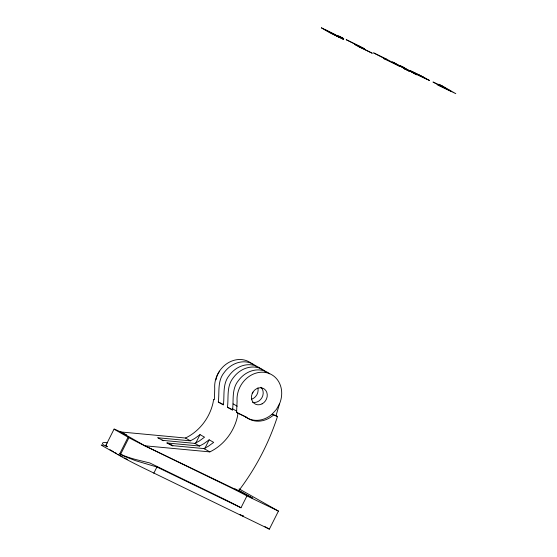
<?xml version="1.0" encoding="UTF-8"?>
<svg xmlns="http://www.w3.org/2000/svg" width="557" height="557" viewBox="0 0 557 557"><rect width="100%" height="100%" fill="white"/><g stroke="black" fill="none" stroke-linecap="round" stroke-linejoin="round"><path stroke-width="0.84" d="M265.891 371.944A24.856 21.472 -60.4 0 0 233.16 377.938C226.358 386.412 228.746 397.35 227.444 407.244L232.52 410.133C233.822 400.239 231.44 389.301 238.243 380.828A24.856 21.472 -60.4 0 1 269.741 373.796M277.463 416.504L273.543 415.021A24.856 21.472 -60.4 0 1 246.361 417.277L236.586 412.445L237.087 401.256A24.856 21.472 -60.4 0 1 263.343 372.236A24.856 21.472 -60.4 0 1 279.565 403.748L276.007 415.675L277.463 416.504A216.429 186.971 -60.4 0 1 238.591 490.912L144.883 445.795L120.5 431.933L185.467 438.032L190.397 440.838L194.734 438.47L200.033 434.627L204.53 437.182L199.232 441.033L194.894 443.4L162.017 440.308M261.825 369.632A24.856 21.472 -60.4 0 0 229.094 375.634C222.299 384.107 224.68 395.038 223.378 404.939L218.302 402.05C219.597 392.149 217.216 381.218 224.018 372.744A24.856 21.472 -60.4 0 1 256.749 366.743M238.034 413.273L237.352 417.019A46.224 39.937 -60.4 0 1 209.843 451.894L144.883 445.795M105.893 445.356L114.067 429.099M101.485 444.98A20.233 0.599 26.7 0 0 102.391 445.795L123.278 457.666A20.233 0.599 26.7 0 0 140.649 466.641L269.365 529.15L278.444 511.096L246.946 495.932L240.993 507.768L156.928 467.01L135.532 460.66L124.023 456.183L119.748 453.753L128.082 437.182L115.055 429.767A14.761 0.439 26.7 0 1 119.644 431.487L123.55 433.346M119.748 453.753L120.646 454.227L128.966 437.677L128.082 437.182M153.802 473.227L156.928 467.01M195.444 443.699L200.033 434.627M204.586 448.893L209.174 439.821L213.679 442.383L208.374 446.227L204.043 448.594L171.159 445.509M279.565 403.748L276.411 409.416L272.088 414.192A24.856 21.472 -60.4 0 1 244.913 416.455L236.586 412.445M209.174 439.821L203.876 443.671L199.538 446.039L166.661 442.947L172.893 445.941M106.394 445.029L106.039 445.161A14.621 1.866 16.9 0 0 106.241 445.941L107.41 446.742C99.8 444.11 101.687 441.395 107.605 442.912M157.513 437.753L190.397 440.838M272.088 414.192L276.007 415.675M218.302 402.05L223.594 404.598M227.444 407.244L232.742 409.799M158.292 438.122L163.751 440.74M167.469 442.926L172.148 445.168M120.5 431.933L126.752 434.94M124.476 457.965L127.574 459.462M239.726 514.389L243.646 516.276L242.149 515.427M417.102 73.928L409.639 70.398L424.225 77.646L411.17 71.359L418.474 75.279L429.579 80.521L418.077 74.29M233.146 403.888L237.205 406.199M232.749 408.894L236.816 411.198M244.913 416.455L246.361 417.277M194.894 443.4L199.538 446.039M204.043 448.594L209.843 451.894M278.444 511.096L239.12 488.893M238.535 490.153L252.725 498.216L234.894 488.816M264.958 526.65L269.365 529.15M109.966 449.715L113.593 451.783M115.041 452.604L116.497 453.433M117.945 454.254L122.303 456.733M246.946 495.932A18.27 0.543 26.7 0 0 228.14 486.317L144.834 445.809A14.761 0.439 26.7 0 1 128.966 437.677M240.993 507.768A18.27 0.543 26.7 0 0 222.18 498.153L149.805 462.958L137.69 460.012A15.192 1.943 16.9 0 1 129.057 457.534L125.791 456.392A14.593 1.866 16.9 0 1 120.639 454.227M185.467 438.032A46.224 39.937 -60.4 0 0 212.969 403.157L213.658 399.411L214.236 399.738L214.459 398.492L214.73 388.549A24.856 21.472 -60.4 0 1 227.528 363.22A24.856 21.472 -60.4 0 1 252.683 364.431M102.349 445.294A20.233 0.599 26.7 0 1 102.982 445.558M252.996 392.114A8.815 7.61 -60.4 0 1 252.196 393.43M257.877 387.895A8.815 7.61 -60.4 0 1 251.548 399.244M260.92 387.247A8.815 7.61 -60.4 0 1 261.957 397.656A8.815 7.61 -60.4 0 1 252.551 402.279M215.998 379.825A18.172 15.7 -60.4 0 1 219.604 371.164M321.431 27.85L330.538 33.121L343.572 39.436L334.109 34.012L321.431 27.85M364.271 48.647L358.123 46.154L372.292 53.249L358.68 46.697L354.475 44.302L360.985 47.025L346.182 39.672L364.271 48.647M426.244 78.836L415.585 73.601L426.244 78.836M386.112 58.903L373.573 52.866L384.978 58.798L383.808 58.659L399.606 66.269L386.112 58.903M340.132 37.674L324.627 29.5L340.132 37.674M341.74 37.535L338.266 35.864L343.78 38.698L341.74 37.535M395.456 63.401L392.413 61.938L405.426 69.068L395.456 63.401M402.941 67.007L399.947 65.566L416.678 74.812L402.941 67.007M442.063 85.841L438.749 84.246L444.994 87.797L433.005 82.025L450.801 91.097L437.168 84.532L438.846 85.493L455.793 93.653L442.063 85.841M407.285 70.126L404.243 68.664L409.193 71.212L407.285 70.126M262.034 403.888A8.815 7.61 -60.4 0 0 264.478 389.127A8.815 7.61 -60.4 0 0 251.562 395.818A8.815 7.61 -60.4 0 0 262.034 403.888"/></g></svg>
